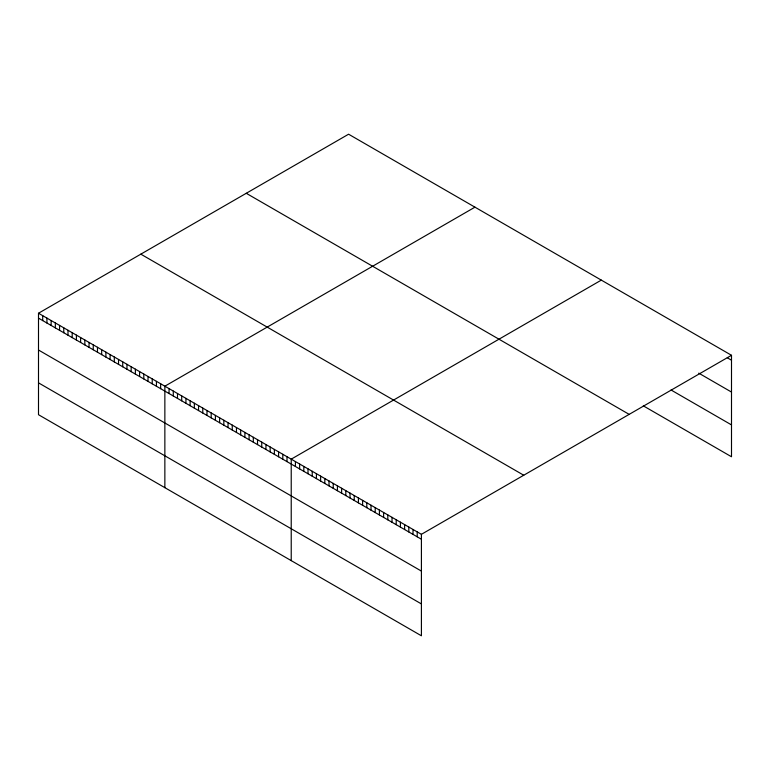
<?xml version="1.0" encoding="UTF-8"?>
<svg xmlns="http://www.w3.org/2000/svg" width="770" height="770" viewBox="0 0 770 770"><rect width="100%" height="100%" fill="white"/><g stroke="black" fill="none" stroke-linecap="round" stroke-linejoin="round"><path stroke-width="1.16" d="M731.5 355.288L421.411 534.313L421.411 635.789L38.5 414.712L38.5 313.236L348.589 134.211L731.5 355.288L731.5 456.764L643.306 405.838M474.946 207.169L164.857 386.194L164.857 487.67M601.312 280.116L291.224 459.151L291.224 560.627M727.303 357.781L731.5 360.206M698.746 373.152L731.5 392.065M671.026 389.976L731.5 424.896M246.256 193.289L629.167 414.366M140.833 254.158L523.744 475.234M38.5 313.236L421.411 534.313M38.5 318.154L421.411 539.231M38.5 350.023L421.411 571.09M38.5 382.854L421.411 603.921M417.215 531.887L417.215 536.806M413.009 529.462L413.009 534.38M408.812 527.036L408.812 531.954M404.616 524.611L404.616 529.529M400.41 522.185L400.41 527.104M396.213 519.76L396.213 524.678M392.017 517.344L392.017 522.253M387.811 514.918L387.811 519.827M383.614 512.493L383.614 517.411M379.418 510.067L379.418 514.986M375.211 507.642L375.211 512.56M371.015 505.216L371.015 510.135M366.818 502.791L366.818 507.709M362.612 500.365L362.612 505.284M358.416 497.94L358.416 502.858M354.219 495.514L354.219 500.433M350.013 493.089L350.013 498.007M345.817 490.673L345.817 495.582M341.62 488.247L341.62 493.156M337.424 485.822L337.424 490.74M333.217 483.396L333.217 488.315M329.021 480.971L329.021 485.889M324.825 478.545L324.825 483.464M320.618 476.12L320.618 481.038M316.422 473.694L316.422 478.613M312.225 471.269L312.225 476.187M308.019 468.843L308.019 473.762M303.823 466.418L303.823 471.336M299.626 463.992L299.626 468.911M295.42 461.577L295.42 466.485M287.008 456.716L287.008 461.634M282.802 454.281L282.802 459.199M278.586 451.855L278.586 456.774M274.37 449.42L274.37 454.339M270.164 446.985L270.164 451.903M265.948 444.56L265.948 449.478M261.742 442.124L261.742 447.043M257.526 439.689L257.526 444.608M253.311 437.264L253.311 442.182M249.105 434.829L249.105 439.747M244.889 432.394L244.889 437.312M240.673 429.968L240.673 434.886M236.467 427.533L236.467 432.451M232.251 425.107L232.251 430.016M228.045 422.672L228.045 427.591M223.829 420.237L223.829 425.156M219.614 417.812L219.614 422.72M215.408 415.377L215.408 420.295M211.192 412.941L211.192 417.86M206.986 410.516L206.986 415.425M202.77 408.081L202.77 412.999M198.554 405.646L198.554 410.564M194.348 403.22L194.348 408.129M190.132 400.785L190.132 405.703M185.926 398.35L185.926 403.268M181.71 395.924L181.71 400.833M177.495 393.489L177.495 398.408M173.288 391.054L173.288 395.972M169.073 388.629L169.073 393.547M160.651 383.758L160.651 388.677M156.435 381.333L156.435 386.251M152.229 378.898L152.229 383.816M148.013 376.463L148.013 381.381M143.798 374.037L143.798 378.956M139.591 371.602L139.591 376.52M135.376 369.167L135.376 374.085M131.169 366.741L131.169 371.66M126.954 364.306L126.954 369.225M122.738 361.871L122.738 366.789M118.532 359.446L118.532 364.364M114.316 357.011L114.316 361.929M110.1 354.585L110.1 359.494M105.894 352.15L105.894 357.068M101.678 349.715L101.678 354.633M97.472 347.289L97.472 352.198M93.257 344.854L93.257 349.772M89.041 342.419L89.041 347.337M84.835 339.994L84.835 344.902M80.619 337.558L80.619 342.477M76.413 335.123L76.413 340.042M72.197 332.698L72.197 337.606M67.981 330.263L67.981 335.181M63.775 327.828L63.775 332.746M59.56 325.402L59.56 330.311M55.344 322.967L55.344 327.885M51.138 320.532L51.138 325.45M46.922 318.106L46.922 323.025M42.716 315.671L42.716 320.589"/></g></svg>
